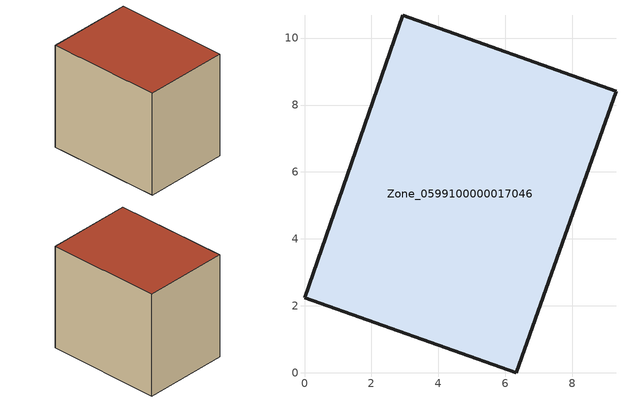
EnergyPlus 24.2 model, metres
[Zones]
Zone_0599100000017046
 floor ground (C_G): 9.31,8.41 6.33,0 0,2.24 2.93,10.68 z0.4
 wall outside (C_F): 9.31,8.41 2.93,10.68 0,2.24 6.33,0 9.31,8.41 z0.4:8.61
 roof outside (C_R): 6.33,0 9.31,8.41 2.93,10.68 0,2.24 z8.61
[BUILDING]
Pand.0599100000017046: North Axis=0; Terrain=City; Loads Convergence Tolerance Value=0.04; Temperature Convergence Tolerance Value=0.4; Solar Distribution=FullExterior; Maximum Number of Warmup Days=25; Minimum Number of Warmup Days=1
[Site:Location]
Rotterdam.The.Hague.AP_ZH_NLD Design_Conditions: Latitude=51.96; Longitude=4.45; Time Zone=1; Elevation=-4.5
[SITE:GROUNDTEMPERATURE:BUILDINGSURFACE]
18, 18, 18, 18, 18, 18, 18, 18, 18, 18, 18, 18
[MATERIAL] Thermal Absorptance=0.9; Solar Absorptance=0.7; Visible Absorptance=0.7
Name | Roughness | Thickness | Conductivity | Density | Specific Heat
G.TC.1965-1974 | MediumSmooth | 0.15 | 0.882353 | 540 | 1210
F.TC.1965-1974 | Rough | 0.3 | 0.697674 | 1920 | 840
R.TC.1965-1974 | MediumRough | 0.2 | 0.232558 | 1500 | 1000
[CONSTRUCTION]
C_G: G.TC.1965-1974
C_F: F.TC.1965-1974
C_R: R.TC.1965-1974
[ZONE]
Zone_0599100000017046: Type=1; Multiplier=1; Ceiling Height=Autocalculate; Volume=Autocalculate; Floor Area=autocalculate; Part of Total Floor Area=Yes
[ZONEINFILTRATION:DESIGNFLOWRATE]
Infil_Zone_0599100000017046: Zone or ZoneList or Space or SpaceList=Zone_0599100000017046; Schedule=AlwaysOn; Design Flow Rate Calculation Method=Flow/Area; Flow Rate per Floor Area=0.003; Constant Term Coefficient=1; Temperature Term Coefficient=0; Velocity Term Coefficient=0; Velocity Squared Term Coefficient=0
[HVACTEMPLATE:ZONE:IDEALLOADSAIRSYSTEM]
Zone_0599100000017046: Maximum Heating Supply Air Temperature=50; Minimum Cooling Supply Air Temperature=13; Maximum Heating Supply Air Humidity Ratio=0.0156; Minimum Cooling Supply Air Humidity Ratio=0.0077; Heating Limit=NoLimit; Cooling Limit=NoLimit; Dehumidification Control Type=ConstantSensibleHeatRatio; Cooling Sensible Heat Ratio=0.7; Dehumidification Setpoint=60; Humidification Control Type=None; Humidification Setpoint=30; Outdoor Air Method=None; Outdoor Air Flow Rate per Person=0.00944; Outdoor Air Flow Rate per Zone Floor Area=0; Outdoor Air Flow Rate per Zone=0; Demand Controlled Ventilation Type=None; Outdoor Air Economizer Type=NoEconomizer; Heat Recovery Type=None; Sensible Heat Recovery Effectiveness=0.7; Latent Heat Recovery Effectiveness=0.65
[ZONECONTROL:THERMOSTAT]
ThermostatControl_Zone_0599100000017046: Zone or ZoneList=Zone_0599100000017046; Control Type Schedule=DualSetpointControlType; Control 1=Thermostat_Zone_0599100000017046; Temperature Difference Between Cutout And Setpoint=0
[THERMOSTATSETPOINT:DUALSETPOINT]
Thermostat_Zone_0599100000017046: Heating Setpoint Temperature Schedule=HeatingSetpoint_Zone_0599100000017046; Cooling Setpoint Temperature Schedule=CoolingSetpoint_Zone_0599100000017046
[SCHEDULE:COMPACT]
HeatingSetpoint_Zone_0599100000017046: Through: 12/31, For: AllDays, Until: 24:00, 21
CoolingSetpoint_Zone_0599100000017046: Through: 12/31, For: AllDays, Until: 24:00, 24
DualSetpointControlType: Through: 12/31, For: AllDays, Until: 24:00, 4
AlwaysOn: Through: 12/31, For: AllDays, Until: 24:00, 1
